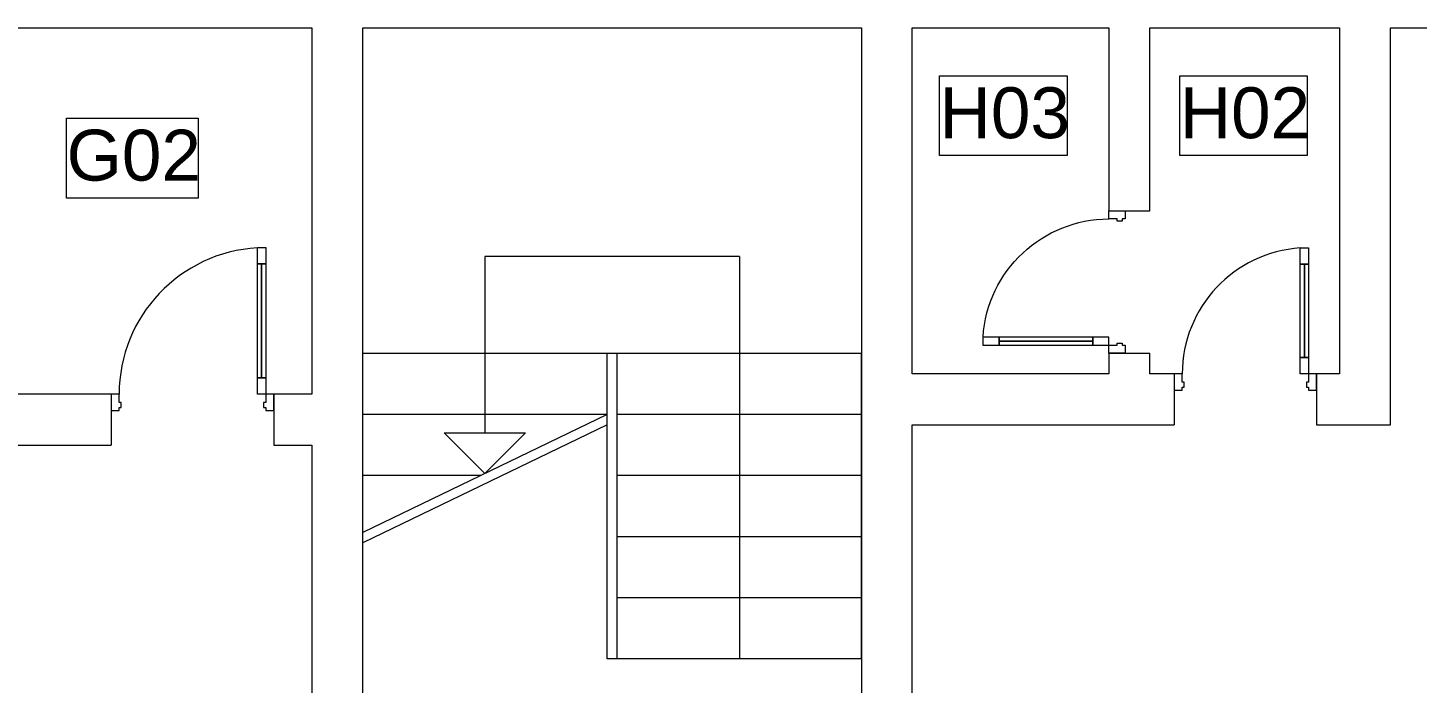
# Model space of a CAD drawing. Header units: feet. Extents: x 2796058 to 2855058, y -67651 to -26651.
# Drawn here: x 2824522 to 2831349, y -45978 to -42759 of the extents above; entities that cross this region are included whole.
import ezdxf

# ---------------------------------------------------------------- set-up
doc = ezdxf.new("R2010")
doc.units = ezdxf.units.FT
doc.header["$MEASUREMENT"] = 0
doc.layers.add('0_muret e jashtme', color=7, linetype='Continuous')
doc.layers.add('Shell - Roof', color=7, linetype='Continuous')
for name, color, linetype, lineweight in [('0_muret e jashtme_Pen_No__1', 7, 'Continuous', 0), ('ARCHICAD Doors_Pen_No__1', 7, 'Continuous', 0), ('Shell - Roof_Pen_No__1', 7, 'Continuous', 0), ('Shell - Roof_Pen_No__21', 7, 'Continuous', 0), ('Text blocks_Pen_No__2', 8, 'Continuous', 0)]:
    doc.layers.add(name, color=color, linetype=linetype, lineweight=lineweight)
doc.styles.add('GENERATED_STYLE_1', font='arial.ttf')

# ---------------------------------------------------------------- blocks, each defined once
blk = doc.blocks.new('Storefront 22_5')
at = {"layer": 'ARCHICAD Doors_Pen_No__1', "color": 7, "linetype": 'Continuous', "lineweight": 0}
for p, q in [((320, 640), (320, 720)), ((320, 720), (360, 720)), ((360, 720), (360, 640)), ((320, 640), (340, 640)), ((320, 80), (320, 640)), ((360, 640), (320, 640)), ((340, 640), (360, 640)), ((340, 80), (340, 640)), ((340, 640), (340, 80)), ((340, 640), (340, 80)), ((360, 640), (360, 80)), ((340, 80), (320, 80)), ((320, 0), (320, 80)), ((320, 80), (360, 80)), ((360, 80), (340, 80)), ((360, 80), (360, 0)), ((-400, 0), (-400, -80)), ((-360, 0), (-400, 0)), ((-400, 0), (-400, -80)), ((-400, 0), (-400, -80)), ((-360, -40), (-360, 0)), ((360, 0), (320, 0)), ((360, 0), (360, -40)), ((400, 0), (360, 0)), ((400, -80), (400, 0)), ((400, 0), (400, -80)), ((400, 0), (400, -80)), ((-350, -40), (-360, -40)), ((-360, -80), (-360, -65.4)), ((-360, -65.4), (-350, -65.4)), ((-350, -65.4), (-350, -40)), ((360, -40), (350, -40)), ((350, -40), (350, -65.4)), ((350, -65.4), (360, -65.4)), ((360, -65.4), (360, -80)), ((-400, -80), (-360, -80)), ((-400, -80), (-400, -250)), ((360, -80), (400, -80)), ((400, -80), (400, -250))]:
    blk.add_line(p, q, dxfattribs=at)
blk.add_arc((360, 0), 720, 93.18474, 180, dxfattribs=at)
blk = doc.blocks.new('Wall_12', base_point=(2826168.2, -44558.5))
at = {"layer": '0_muret e jashtme_Pen_No__1', "color": 7, "linetype": 'Continuous', "lineweight": 0}
for p, q in [((2824930.6, -44558.5), (2824930.6, -44638.5)), ((2825730.6, -44558.5), (2825730.6, -44638.5)), ((2824930.6, -44638.5), (2824930.6, -44808.5)), ((2825730.6, -44638.5), (2825730.6, -44808.5))]:
    blk.add_line(p, q, dxfattribs=at)
at = {"layer": '0_muret e jashtme_Pen_No__1', "color": 7, "linetype": 'Continuous', "lineweight": 0, "flags": 128}
for points in [[(2823768.2, -44558.5), (2819918.2, -44558.5)], [(2824930.6, -44558.5), (2824018.2, -44558.5)], [(2825918.2, -44558.5), (2825730.6, -44558.5)], [(2819918.2, -44658.5), (2819918.2, -44808.5)], [(2819918.2, -44808.5), (2824930.6, -44808.5)], [(2825730.6, -44808.5), (2825918.2, -44808.5)]]:
    blk.add_lwpolyline(points, dxfattribs=at)
at = {"layer": 'ARCHICAD Doors_Pen_No__1', "color": 7, "linetype": 'Continuous', "lineweight": 0, "zscale": 1000}
blk.add_blockref('Storefront 22_5', (2825330.6, -44558.5), dxfattribs=at)
blk = doc.blocks.new('Wall_13', base_point=(2834918.2, -42508.5))
at = {"layer": '0_muret e jashtme_Pen_No__1', "color": 7, "linetype": 'Continuous', "lineweight": 0, "flags": 128}
for points in [[(2823968.2, -42758.5), (2825918.2, -42758.5)], [(2826168.2, -42758.5), (2828618.2, -42758.5)], [(2828868.2, -42758.5), (2829834.6, -42758.5)], [(2830034.6, -42758.5), (2830968.2, -42758.5)], [(2831218.2, -42758.5), (2833826.8, -42758.5)]]:
    blk.add_lwpolyline(points, dxfattribs=at)
blk = doc.blocks.new('Wall_21', base_point=(2826168.2, -48890.1))
at = {"layer": '0_muret e jashtme_Pen_No__1', "color": 7, "linetype": 'Continuous', "lineweight": 0, "flags": 128}
for points in [[(2825918.2, -42758.5), (2825918.2, -44558.5)], [(2826168.2, -48058.5), (2826168.2, -42758.5)], [(2825918.2, -44808.5), (2825918.2, -48890.1)], [(2826168.2, -48890.1), (2826168.2, -48308.5)]]:
    blk.add_lwpolyline(points, dxfattribs=at)
blk = doc.blocks.new('Storefront 22_7')
at = {"layer": 'ARCHICAD Doors_Pen_No__1', "color": 7, "linetype": 'Continuous', "lineweight": 0}
for p, q in [((270, 540), (270, 620)), ((270, 620), (310, 620)), ((310, 620), (310, 540)), ((270, 540), (290, 540)), ((270, 80), (270, 540)), ((310, 540), (270, 540)), ((290, 540), (310, 540)), ((290, 80), (290, 540)), ((290, 540), (290, 80)), ((290, 540), (290, 80)), ((310, 540), (310, 80)), ((290, 80), (270, 80)), ((270, 0), (270, 80)), ((270, 80), (310, 80)), ((310, 80), (290, 80)), ((310, 80), (310, 0)), ((-350, 0), (-350, -80)), ((-310, 0), (-350, 0)), ((-350, 0), (-350, -80)), ((-350, 0), (-350, -80)), ((-310, -40), (-310, 0)), ((310, 0), (270, 0)), ((310, 0), (310, -40)), ((350, 0), (310, 0)), ((350, -80), (350, 0)), ((350, 0), (350, -80)), ((350, 0), (350, -80)), ((-300, -40), (-310, -40)), ((-310, -80), (-310, -65.4)), ((-310, -65.4), (-300, -65.4)), ((-300, -65.4), (-300, -40)), ((310, -40), (300, -40)), ((300, -40), (300, -65.4)), ((300, -65.4), (310, -65.4)), ((310, -65.4), (310, -80)), ((-350, -80), (-310, -80)), ((-350, -80), (-350, -200)), ((310, -80), (350, -80)), ((350, -80), (350, -200))]:
    blk.add_line(p, q, dxfattribs=at)
blk.add_arc((310, 0), 620, 93.69907, 180, dxfattribs=at)
blk = doc.blocks.new('Wall_23', base_point=(2830034.6, -44458.9))
at = {"layer": '0_muret e jashtme_Pen_No__1', "color": 7, "linetype": 'Continuous', "lineweight": 0}
for p, q in [((2829834.6, -43657.7), (2829914.6, -43657.7)), ((2829914.6, -43657.7), (2830034.6, -43657.7)), ((2829834.6, -44357.7), (2829914.6, -44357.7)), ((2829914.6, -44357.7), (2830034.6, -44357.7))]:
    blk.add_line(p, q, dxfattribs=at)
at = {"layer": '0_muret e jashtme_Pen_No__1', "color": 7, "linetype": 'Continuous', "lineweight": 0, "flags": 128}
for points in [[(2829834.6, -42758.5), (2829834.6, -43657.7)], [(2830034.6, -43657.7), (2830034.6, -42758.5)], [(2829834.6, -44357.7), (2829834.6, -44458.9)], [(2830034.6, -44458.9), (2830034.6, -44357.7)]]:
    blk.add_lwpolyline(points, dxfattribs=at)
at = {"layer": 'ARCHICAD Doors_Pen_No__1', "color": 7, "linetype": 'Continuous', "lineweight": 0, "xscale": -1, "zscale": 1000, "rotation": 90}
blk.add_blockref('Storefront 22_7', (2829834.6, -44007.7), dxfattribs=at)
blk = doc.blocks.new('Line_1', base_point=(2826768.2, -43882.5))
at = {"layer": 'Shell - Roof_Pen_No__1', "color": 7, "linetype": 'Continuous', "lineweight": 0}
for p, q in [((2826768.2, -43882.5), (2826768.2, -44748.5)), ((2826768.2, -44948.5), (2826568.2, -44748.5)), ((2826568.2, -44748.5), (2826968.2, -44748.5)), ((2826768.2, -44948.5), (2826968.2, -44748.5))]:
    blk.add_line(p, q, dxfattribs=at)
blk = doc.blocks.new('Storefront 22_6')
at = {"layer": 'ARCHICAD Doors_Pen_No__1', "color": 7, "linetype": 'Continuous', "lineweight": 0}
for p, q in [((270, 540), (270, 620)), ((270, 620), (310, 620)), ((310, 620), (310, 540)), ((270, 540), (290, 540)), ((270, 80), (270, 540)), ((310, 540), (270, 540)), ((290, 540), (310, 540)), ((290, 80), (290, 540)), ((290, 540), (290, 80)), ((290, 540), (290, 80)), ((310, 540), (310, 80)), ((290, 80), (270, 80)), ((270, 0), (270, 80)), ((270, 80), (310, 80)), ((310, 80), (290, 80)), ((310, 80), (310, 0)), ((-350, 0), (-350, -80)), ((-310, 0), (-350, 0)), ((-350, 0), (-350, -80)), ((-350, 0), (-350, -80)), ((-310, -40), (-310, 0)), ((310, 0), (270, 0)), ((310, 0), (310, -40)), ((350, 0), (310, 0)), ((350, -80), (350, 0)), ((350, 0), (350, -80)), ((350, 0), (350, -80)), ((-300, -40), (-310, -40)), ((-310, -80), (-310, -65.4)), ((-310, -65.4), (-300, -65.4)), ((-300, -65.4), (-300, -40)), ((310, -40), (300, -40)), ((300, -40), (300, -65.4)), ((300, -65.4), (310, -65.4)), ((310, -65.4), (310, -80)), ((-350, -80), (-310, -80)), ((-350, -80), (-350, -250)), ((310, -80), (350, -80)), ((350, -80), (350, -250))]:
    blk.add_line(p, q, dxfattribs=at)
blk.add_arc((310, 0), 620, 93.69907, 180, dxfattribs=at)

msp = doc.modelspace()

# ---------------------------------------------------------------- linework, layer by layer
at = {"layer": '0_muret e jashtme_Pen_No__1', "color": 7, "linetype": 'Continuous', "lineweight": 0}
for p, q in [((2830154.804, -44458.935), (2830154.804, -44538.935)), ((2830854.803, -44458.935), (2830854.803, -44538.935)), ((2830154.804, -44538.935), (2830154.804, -44708.935)), ((2830854.803, -44538.935), (2830854.803, -44708.935))]:
    msp.add_line(p, q, dxfattribs=at)
at = {"layer": '0_muret e jashtme_Pen_No__1', "color": 7, "linetype": 'Continuous', "lineweight": 0, "flags": 128}
for points in [[(2828618.173, -42758.549), (2828618.173, -48058.549)], [(2828868.173, -44458.935), (2828868.173, -42758.549)], [(2830968.173, -42758.549), (2830968.173, -44458.935)], [(2831218.173, -44708.935), (2831218.173, -42758.549)], [(2829834.627, -44458.935), (2828868.173, -44458.935)], [(2830154.804, -44458.935), (2830034.627, -44458.935)], [(2830968.173, -44458.935), (2830854.803, -44458.935)], [(2828868.173, -44708.935), (2830154.804, -44708.935)], [(2828868.173, -50358.549), (2828868.173, -44708.935)], [(2830854.803, -44708.935), (2831218.173, -44708.935)]]:
    msp.add_lwpolyline(points, dxfattribs=at)
at = {"layer": 'Shell - Roof_Pen_No__1', "color": 7, "linetype": 'Continuous', "lineweight": 0}
for p, q in [((2828018.173, -43882.485), (2826768.173, -43882.485)), ((2828018.173, -43882.485), (2828018.173, -45858.549)), ((2827368.173, -44658.549), (2826168.173, -45238.549)), ((2827368.173, -44708.549), (2826168.173, -45288.549))]:
    msp.add_line(p, q, dxfattribs=at)
at = {"layer": 'Shell - Roof_Pen_No__21', "color": 7, "linetype": 'Continuous', "lineweight": 0}
for p, q in [((2828618.173, -44358.549), (2826168.173, -44358.549)), ((2826168.173, -45858.549), (2826168.173, -44358.549)), ((2827368.173, -45858.549), (2827368.173, -44358.549)), ((2827418.173, -45858.549), (2827418.173, -44358.549)), ((2828618.173, -45858.549), (2828618.173, -44358.549)), ((2827368.173, -44658.549), (2826168.173, -44658.549)), ((2828618.173, -44658.549), (2827418.173, -44658.549)), ((2826747.483, -44958.549), (2826168.173, -44958.549)), ((2828618.173, -44958.549), (2827418.173, -44958.549)), ((2828618.173, -45258.549), (2827418.173, -45258.549)), ((2828618.173, -45558.549), (2827418.173, -45558.549)), ((2828618.173, -45858.549), (2827368.173, -45858.549))]:
    msp.add_line(p, q, dxfattribs=at)
at = {"layer": 'Text blocks_Pen_No__2', "color": 8, "linetype": 'Continuous', "lineweight": 0, "flags": 128}
for points in [[(2829002.134, -42993.746), (2829628.42, -42993.746), (2829628.42, -43386.606), (2829002.134, -43386.606)], [(2830182.397, -42993.746), (2830808.683, -42993.746), (2830808.683, -43386.606), (2830182.397, -43386.606)], [(2824712.285, -43202.115), (2825359.145, -43202.115), (2825359.145, -43594.974), (2824712.285, -43594.974)]]:
    msp.add_lwpolyline(points, close=True, dxfattribs=at)

# ---------------------------------------------------------------- block references
at = {"layer": '0_muret e jashtme', "color": 7, "lineweight": 0}
for name, p in [('Wall_13', (2834918.173, -42508.549)), ('Wall_21', (2826168.173, -48890.13)), ('Wall_23', (2830034.627, -44458.935)), ('Wall_12', (2826168.173, -44558.549))]:
    msp.add_blockref(name, p, dxfattribs=at)
at = {"layer": 'ARCHICAD Doors_Pen_No__1', "color": 7, "linetype": 'Continuous', "lineweight": 0, "zscale": 1000}
msp.add_blockref('Storefront 22_6', (2830504.804, -44458.935), dxfattribs=at)
at = {"layer": 'Shell - Roof', "color": 7, "linetype": 'Continuous', "lineweight": 0}
msp.add_blockref('Line_1', (2826768.173, -43882.485), dxfattribs=at)

# ---------------------------------------------------------------- texts
at = {"layer": 'Text blocks_Pen_No__2', "color": 8, "linetype": 'Continuous', "lineweight": 0, "char_height": 250, "attachment_point": 1, "style": 'GENERATED_STYLE_1'}
for s, insert in [('\\A1;{\\pql;\\fArial|b0|i0|c0|p34;H0\\fArial|b0|i0|c0|p34;3}', (2829002.134, -43050.889)), ('\\A1;{\\pql;\\fArial|b0|i0|c0|p34;H0\\fArial|b0|i0|c0|p34;2}', (2830182.397, -43050.889)), ('\\A1;{\\pql;\\fArial|b0|i0|c0|p34;G0\\fArial|b0|i0|c0|p34;2}', (2824712.285, -43259.258))]:
    msp.add_mtext(s, dxfattribs=dict(at, insert=insert))

doc.saveas('drawing.dxf')
